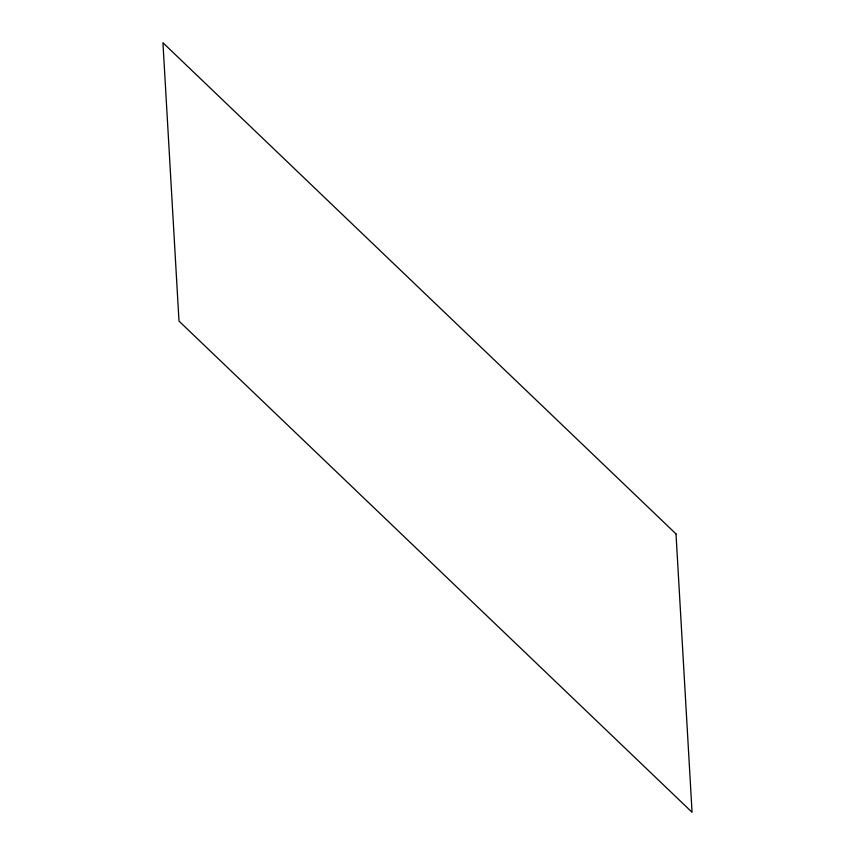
<?xml version="1.0" encoding="UTF-8"?>
<svg xmlns="http://www.w3.org/2000/svg" width="855" height="855" viewBox="0 0 855 855"><rect width="100%" height="100%" fill="white"/><g stroke="black" fill="none" stroke-linecap="round" stroke-linejoin="round"><path stroke-width="1.28" d="M676.006 533.915L162.942 42.75L178.994 321.085L692.058 812.25L676.006 533.915"/></g></svg>
